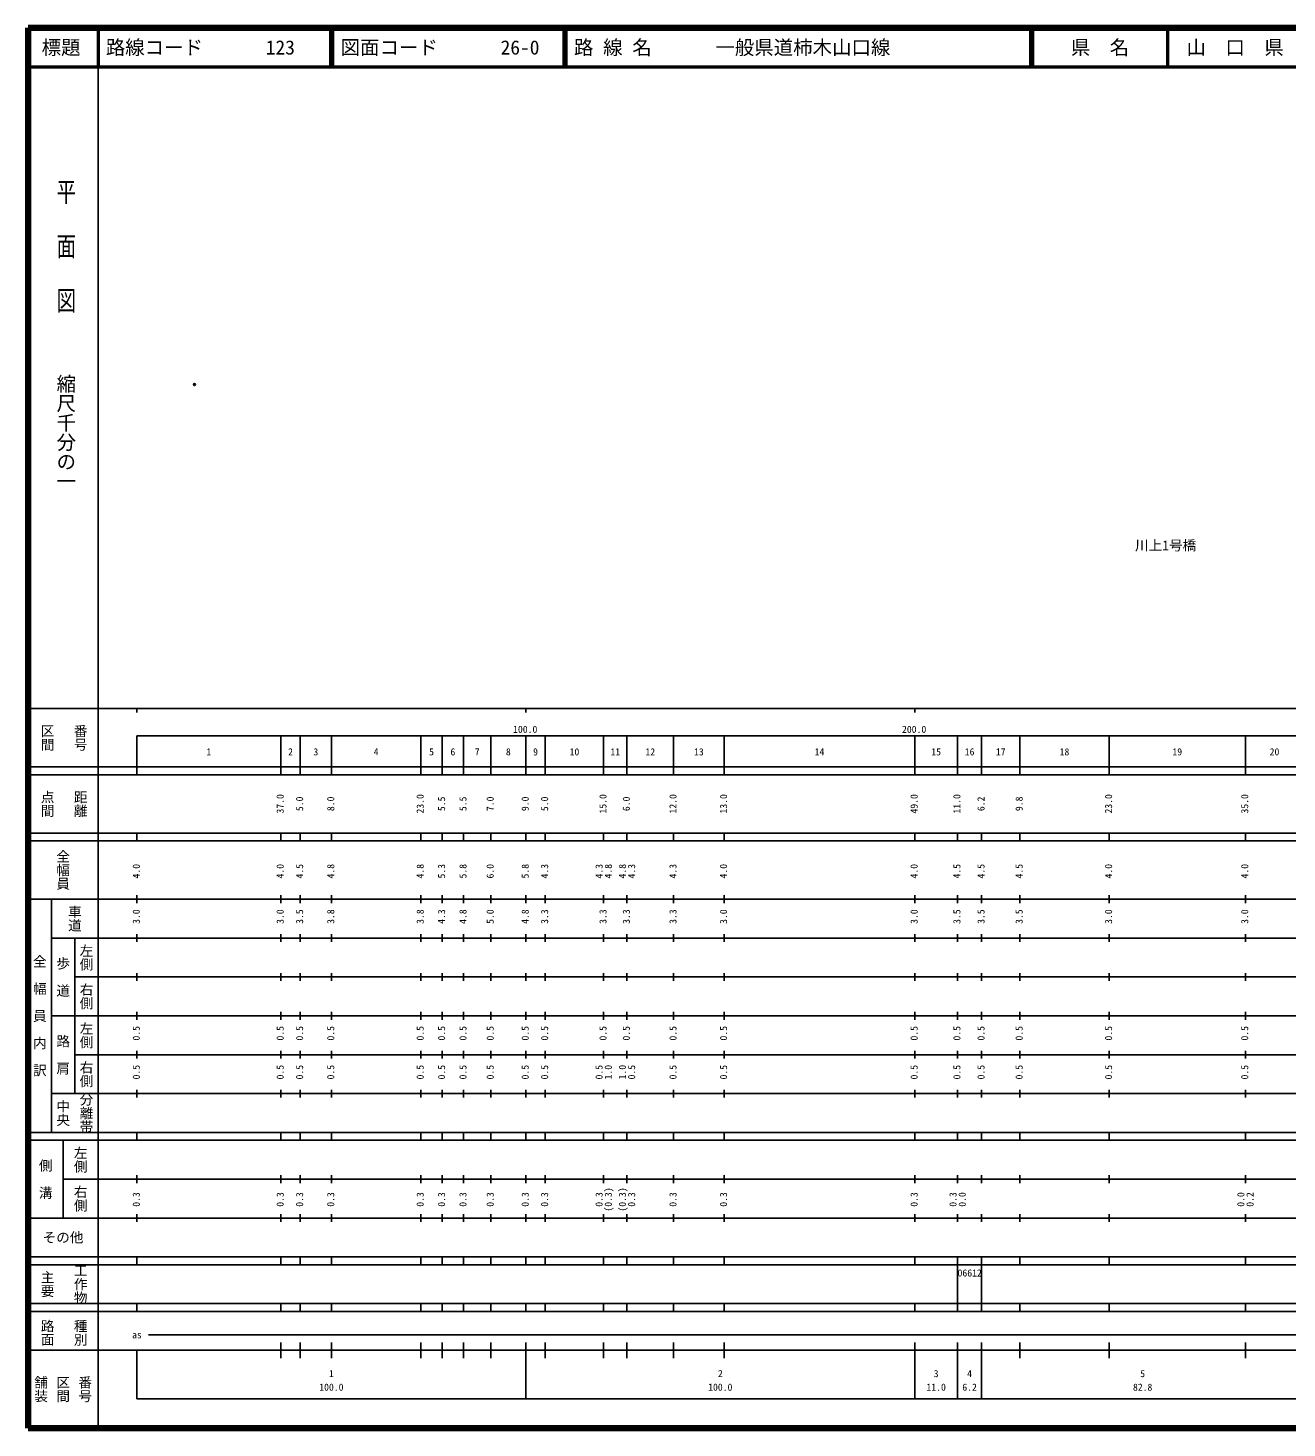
# Model space of a CAD drawing. Units: millimetres on the paper. Extents: x 40 to 680, y 20 to 380.
# Drawn here: x 40 to 363.7, y 20 to 380 of the extents above; entities that cross this region are included whole.
import ezdxf
from ezdxf.enums import TextEntityAlignment as Align

# ---------------------------------------------------------------- set-up
doc = ezdxf.new("R2010")
doc.units = ezdxf.units.MM
doc.header["$PDMODE"] = 32
doc.header["$PDSIZE"] = 0.5
doc.layers.add('M-OTRS', color=6, linetype='Continuous')
doc.layers.add('M-TTL-TXT', color=7, linetype='Continuous')
for name, color, linetype, lineweight in [('M-TTL', 2, 'Continuous', 140), ('M-TTL-BAND', 7, 'Continuous', 25), ('M-TTL-LINE', 7, 'Continuous', 50)]:
    doc.layers.add(name, color=color, linetype=linetype, lineweight=lineweight)
doc.styles.add('@ＭＳ ゴシック', font='')
doc.styles.add('ＭＳ ゴシック', font='')
doc.styles.get('@ＭＳ ゴシック').set_extended_font_data('@MS Gothic')
doc.styles.get('ＭＳ ゴシック').set_extended_font_data('MS Gothic')

msp = doc.modelspace()

# ---------------------------------------------------------------- linework, layer by layer
at = {"layer": 'M-OTRS'}
msp.add_point((82.804, 288.305), dxfattribs=at)
at = {"layer": 'M-TTL'}
for p, q in [((40, 380), (40, 20)), ((680, 380), (40, 380)), ((40, 20), (680, 20))]:
    msp.add_line(p, q, dxfattribs=at)
at = {"layer": 'M-TTL-BAND'}
for p, q in [((58, 370), (58, 20)), ((40, 205), (579, 205)), ((68, 205), (68, 204)), ((168, 205), (168, 204)), ((268, 205), (268, 204)), ((68, 198), (579, 198)), ((68, 198), (68, 188)), ((105, 188), (105, 198)), ((110, 188), (110, 198)), ((118, 188), (118, 198)), ((141, 188), (141, 198)), ((146.5, 188), (146.5, 198)), ((152, 188), (152, 198)), ((159, 188), (159, 198)), ((168, 188), (168, 198)), ((173, 188), (173, 198)), ((188, 188), (188, 198)), ((194, 188), (194, 198)), ((206, 188), (206, 198)), ((219, 188), (219, 198)), ((268, 188), (268, 198)), ((279, 188), (279, 198)), ((285.2, 188), (285.2, 198)), ((295, 188), (295, 198)), ((318, 188), (318, 198)), ((353, 188), (353, 198)), ((40, 190), (579, 190)), ((40, 188), (579, 188)), ((40, 173), (579, 173)), ((68, 171), (68, 173)), ((105, 171), (105, 173)), ((110, 171), (110, 173)), ((118, 171), (118, 173)), ((141, 171), (141, 173)), ((146.5, 171), (146.5, 173)), ((152, 171), (152, 173)), ((159, 171), (159, 173)), ((168, 171), (168, 173)), ((173, 171), (173, 173)), ((188, 171), (188, 173)), ((194, 171), (194, 173)), ((206, 171), (206, 173)), ((219, 171), (219, 173)), ((268, 171), (268, 173)), ((279, 171), (279, 173)), ((285.2, 171), (285.2, 173)), ((295, 171), (295, 173)), ((318, 171), (318, 173)), ((353, 171), (353, 173)), ((40, 171), (579, 171)), ((40, 156), (579, 156)), ((46, 96), (46, 156)), ((68, 155), (68, 157)), ((105, 155), (105, 157)), ((110, 155), (110, 157)), ((118, 155), (118, 157)), ((141, 155), (141, 157)), ((146.5, 155), (146.5, 157)), ((152, 155), (152, 157)), ((159, 155), (159, 157)), ((168, 155), (168, 157)), ((173, 155), (173, 157)), ((188, 155), (188, 157)), ((194, 155), (194, 157)), ((206, 155), (206, 157)), ((219, 155), (219, 157)), ((268, 155), (268, 157)), ((279, 155), (279, 157)), ((285.2, 155), (285.2, 157)), ((295, 155), (295, 157)), ((318, 155), (318, 157)), ((353, 155), (353, 157)), ((46, 146), (579, 146)), ((52, 146), (52, 106)), ((68, 145), (68, 147)), ((105, 145), (105, 147)), ((110, 145), (110, 147)), ((118, 145), (118, 147)), ((141, 145), (141, 147)), ((146.5, 145), (146.5, 147)), ((152, 145), (152, 147)), ((159, 145), (159, 147)), ((168, 145), (168, 147)), ((173, 145), (173, 147)), ((188, 145), (188, 147)), ((194, 145), (194, 147)), ((206, 145), (206, 147)), ((219, 145), (219, 147)), ((268, 145), (268, 147)), ((279, 145), (279, 147)), ((285.2, 145), (285.2, 147)), ((295, 145), (295, 147)), ((318, 145), (318, 147)), ((353, 145), (353, 147)), ((68, 135), (68, 137)), ((105, 135), (105, 137)), ((110, 135), (110, 137)), ((118, 135), (118, 137)), ((141, 135), (141, 137)), ((146.5, 135), (146.5, 137)), ((152, 135), (152, 137)), ((159, 135), (159, 137)), ((168, 135), (168, 137)), ((173, 135), (173, 137)), ((188, 135), (188, 137)), ((194, 135), (194, 137)), ((206, 135), (206, 137)), ((219, 135), (219, 137)), ((268, 135), (268, 137)), ((279, 135), (279, 137)), ((285.2, 135), (285.2, 137)), ((295, 135), (295, 137)), ((318, 135), (318, 137)), ((353, 135), (353, 137)), ((52, 136), (579, 136)), ((46, 126), (579, 126)), ((68, 125), (68, 127)), ((105, 125), (105, 127)), ((110, 125), (110, 127)), ((118, 125), (118, 127)), ((141, 125), (141, 127)), ((146.5, 125), (146.5, 127)), ((152, 125), (152, 127)), ((159, 125), (159, 127)), ((168, 125), (168, 127)), ((173, 125), (173, 127)), ((188, 125), (188, 127)), ((194, 125), (194, 127)), ((206, 125), (206, 127)), ((219, 125), (219, 127)), ((268, 125), (268, 127)), ((279, 125), (279, 127)), ((285.2, 125), (285.2, 127)), ((295, 125), (295, 127)), ((318, 125), (318, 127)), ((353, 125), (353, 127)), ((52, 116), (579, 116)), ((68, 115), (68, 117)), ((105, 115), (105, 117)), ((110, 115), (110, 117)), ((118, 115), (118, 117)), ((141, 115), (141, 117)), ((146.5, 115), (146.5, 117)), ((152, 115), (152, 117)), ((159, 115), (159, 117)), ((168, 115), (168, 117)), ((173, 115), (173, 117)), ((188, 115), (188, 117)), ((194, 115), (194, 117)), ((206, 115), (206, 117)), ((219, 115), (219, 117)), ((268, 115), (268, 117)), ((279, 115), (279, 117)), ((285.2, 115), (285.2, 117)), ((295, 115), (295, 117)), ((318, 115), (318, 117)), ((353, 115), (353, 117)), ((46, 106), (579, 106)), ((68, 105), (68, 107)), ((105, 105), (105, 107)), ((110, 105), (110, 107)), ((118, 105), (118, 107)), ((141, 105), (141, 107)), ((146.5, 105), (146.5, 107)), ((152, 105), (152, 107)), ((159, 105), (159, 107)), ((168, 105), (168, 107)), ((173, 105), (173, 107)), ((188, 105), (188, 107)), ((194, 105), (194, 107)), ((206, 105), (206, 107)), ((219, 105), (219, 107)), ((268, 105), (268, 107)), ((279, 105), (279, 107)), ((285.2, 105), (285.2, 107)), ((295, 105), (295, 107)), ((318, 105), (318, 107)), ((353, 105), (353, 107)), ((40, 96), (579, 96)), ((40, 94), (579, 94)), ((49, 94), (49, 74)), ((68, 94), (68, 96)), ((105, 94), (105, 96)), ((110, 94), (110, 96)), ((118, 94), (118, 96)), ((141, 94), (141, 96)), ((146.5, 94), (146.5, 96)), ((152, 94), (152, 96)), ((159, 94), (159, 96)), ((168, 94), (168, 96)), ((173, 94), (173, 96)), ((188, 94), (188, 96)), ((194, 94), (194, 96)), ((206, 94), (206, 96)), ((219, 94), (219, 96)), ((268, 94), (268, 96)), ((279, 94), (279, 96)), ((285.2, 94), (285.2, 96)), ((295, 94), (295, 96)), ((318, 94), (318, 96)), ((353, 94), (353, 96)), ((49, 84), (579, 84)), ((68, 83), (68, 85)), ((105, 83), (105, 85)), ((110, 83), (110, 85)), ((118, 83), (118, 85)), ((141, 83), (141, 85)), ((146.5, 83), (146.5, 85)), ((152, 83), (152, 85)), ((159, 83), (159, 85)), ((168, 83), (168, 85)), ((173, 83), (173, 85)), ((188, 83), (188, 85)), ((194, 83), (194, 85)), ((206, 83), (206, 85)), ((219, 83), (219, 85)), ((268, 83), (268, 85)), ((279, 83), (279, 85)), ((285.2, 83), (285.2, 85)), ((295, 83), (295, 85)), ((318, 83), (318, 85)), ((353, 83), (353, 85)), ((40, 74), (579, 74)), ((68, 73), (68, 75)), ((105, 73), (105, 75)), ((110, 73), (110, 75)), ((118, 73), (118, 75)), ((141, 73), (141, 75)), ((146.5, 73), (146.5, 75)), ((152, 73), (152, 75)), ((159, 73), (159, 75)), ((168, 73), (168, 75)), ((173, 73), (173, 75)), ((188, 73), (188, 75)), ((194, 73), (194, 75)), ((206, 73), (206, 75)), ((219, 73), (219, 75)), ((268, 73), (268, 75)), ((279, 73), (279, 75)), ((285.2, 73), (285.2, 75)), ((295, 73), (295, 75)), ((318, 73), (318, 75)), ((353, 73), (353, 75)), ((40, 64), (579, 64)), ((40, 62), (579, 62)), ((68, 62), (68, 64)), ((105, 62), (105, 64)), ((110, 62), (110, 64)), ((118, 62), (118, 64)), ((141, 62), (141, 64)), ((146.5, 62), (146.5, 64)), ((152, 62), (152, 64)), ((159, 62), (159, 64)), ((168, 62), (168, 64)), ((173, 62), (173, 64)), ((188, 62), (188, 64)), ((194, 62), (194, 64)), ((206, 62), (206, 64)), ((219, 62), (219, 64)), ((268, 62), (268, 64)), ((279, 62), (279, 64)), ((279, 52), (279, 62)), ((285.2, 62), (285.2, 64)), ((285.2, 52), (285.2, 62)), ((295, 62), (295, 64)), ((318, 62), (318, 64)), ((353, 62), (353, 64)), ((40, 52), (579, 52)), ((68, 50), (68, 52)), ((105, 50), (105, 52)), ((110, 50), (110, 52)), ((118, 50), (118, 52)), ((141, 50), (141, 52)), ((146.5, 50), (146.5, 52)), ((152, 50), (152, 52)), ((159, 50), (159, 52)), ((168, 50), (168, 52)), ((173, 50), (173, 52)), ((188, 50), (188, 52)), ((194, 50), (194, 52)), ((206, 50), (206, 52)), ((219, 50), (219, 52)), ((268, 50), (268, 52)), ((279, 50), (279, 52)), ((285.2, 50), (285.2, 52)), ((295, 50), (295, 52)), ((318, 50), (318, 52)), ((353, 50), (353, 52)), ((40, 50), (579, 50)), ((71, 44), (565, 44)), ((40, 40), (579, 40)), ((68, 40), (68, 27.5)), ((105, 38), (105, 42)), ((110, 38), (110, 42)), ((118, 38), (118, 42)), ((141, 38), (141, 42)), ((146.5, 38), (146.5, 42)), ((152, 38), (152, 42)), ((159, 38), (159, 42)), ((168, 27.5), (168, 42)), ((173, 38), (173, 42)), ((188, 38), (188, 42)), ((194, 38), (194, 42)), ((206, 38), (206, 42)), ((219, 38), (219, 42)), ((268, 27.5), (268, 42)), ((279, 27.5), (279, 42)), ((285.2, 27.5), (285.2, 42)), ((295, 38), (295, 42)), ((318, 38), (318, 42)), ((353, 38), (353, 42)), ((68, 27.5), (579, 27.5))]:
    msp.add_line(p, q, dxfattribs=at)
at = {"layer": 'M-TTL-LINE'}
for p, q in [((58, 380), (58, 370)), ((117.75, 380), (117.75, 370)), ((118.25, 380), (118.25, 370)), ((177.75, 380), (177.75, 370)), ((178.25, 380), (178.25, 370)), ((297.75, 380), (297.75, 370)), ((298.25, 380), (298.25, 370)), ((333, 380), (333, 370)), ((40, 370), (680, 370))]:
    msp.add_line(p, q, dxfattribs=at)

# ---------------------------------------------------------------- texts
at = {"layer": 'M-TTL', "color": 7, "style": 'ＭＳ ゴシック'}
msp.add_text('川上1号橋', height=2.566, dxfattribs=at).set_placement((324.629, 244.903), align=Align.BOTTOM_LEFT)
at = {"layer": 'M-TTL-BAND', "style": '@ＭＳ ゴシック', "width": 1.4}
msp.add_text('平  面  図', height=3.666, rotation=270, dxfattribs=at).set_placement((49.777, 306.475), align=Align.MIDDLE_RIGHT)
at = {"layer": 'M-TTL-BAND', "style": '@ＭＳ ゴシック'}
msp.add_text('縮尺千分の一', height=3.666, rotation=270, dxfattribs=at).set_placement((49.777, 261.03), align=Align.MIDDLE_RIGHT)
for s, p in [('区間', (45, 197.5)), ('番号', (53.5, 197.5)), ('点間', (45, 180.5)), ('距離', (53.5, 180.5)), ('全幅員', (49, 163.5)), ('車道', (52, 151)), ('左側', (55, 141)), ('全\u3000幅\u3000員\u3000内\u3000訳', (43, 126)), ('歩\u3000道', (49, 136)), ('右側', (55, 131)), ('左側', (55, 121)), ('路\u3000肩', (49, 116)), ('右側', (55, 111)), ('分離帯', (55, 101)), ('中央', (49, 101)), ('左側', (53.5, 89)), ('側\u3000溝', (44.5, 84)), ('右側', (53.5, 79)), ('工作物', (53.5, 57)), ('主要', (45, 57)), ('路面', (45, 44.5)), ('種別', (53.5, 44.5)), ('舗装', (43.333, 30)), ('区間', (49, 30)), ('番号', (54.667, 30))]:
    msp.add_text(s, height=2.566, rotation=270, dxfattribs=at).set_placement(p, align=Align.MIDDLE_CENTER)
at = {"layer": 'M-TTL-BAND', "style": 'ＭＳ ゴシック'}
for s, p in [('100.0', (167.844, 198.195)), ('200.0', (267.844, 198.195)), ('1', (86.5, 192.405)), ('2', (107.5, 192.405)), ('3', (114, 192.405)), ('4', (129.5, 192.405)), ('5', (143.75, 192.405)), ('6', (149.25, 192.405)), ('7', (155.5, 192.405)), ('8', (163.5, 192.405)), ('9', (170.5, 192.405)), ('10', (180.5, 192.405)), ('11', (191, 192.405)), ('12', (200, 192.405)), ('13', (212.5, 192.405)), ('14', (243.5, 192.405)), ('15', (273.5, 192.405)), ('16', (282.1, 192.405)), ('17', (290.1, 192.405)), ('18', (306.5, 192.405)), ('19', (335.5, 192.405)), ('20', (360.5, 192.405)), ('as', (68, 42.5)), ('1', (118, 32.523)), ('2', (218, 32.523)), ('3', (273.5, 32.523)), ('4', (282.1, 32.523)), ('5', (326.6, 32.523)), ('100.0', (118, 29.033)), ('100.0', (218, 29.033)), ('11.0', (273.5, 29.033)), ('6.2', (282.1, 29.033)), ('82.8', (326.6, 29.033))]:
    msp.add_text(s, height=1.833, dxfattribs=at).set_placement(p, align=Align.BOTTOM_CENTER)
for s, p in [('37.0', (106.29, 180.5)), ('5.0', (111.29, 180.5)), ('8.0', (119.29, 180.5)), ('23.0', (142.29, 180.5)), ('5.5', (147.79, 180.5)), ('5.5', (153.29, 180.5)), ('7.0', (160.29, 180.5)), ('9.0', (169.29, 180.5)), ('5.0', (174.29, 180.5)), ('15.0', (189.29, 180.5)), ('6.0', (195.29, 180.5)), ('12.0', (207.29, 180.5)), ('13.0', (220.29, 180.5)), ('49.0', (269.29, 180.5)), ('11.0', (280.29, 180.5)), ('6.2', (286.49, 180.5)), ('9.8', (296.29, 180.5)), ('23.0', (319.29, 180.5)), ('35.0', (354.29, 180.5)), ('4.0', (69.29, 163.174)), ('4.0', (106.29, 163.174)), ('4.5', (111.29, 163.174)), ('4.8', (119.29, 163.174)), ('4.8', (142.29, 163.174)), ('5.3', (147.79, 163.174)), ('5.8', (153.29, 163.174)), ('6.0', (160.29, 163.174)), ('5.8', (169.29, 163.174)), ('4.3', (174.29, 163.174)), ('4.3', (188.29, 163.174)), ('4.8', (190.66, 163.174)), ('4.8', (194.29, 163.174)), ('4.3', (196.66, 163.174)), ('4.3', (207.29, 163.174)), ('4.0', (220.29, 163.174)), ('4.0', (269.29, 163.174)), ('4.5', (280.29, 163.174)), ('4.5', (286.49, 163.174)), ('4.5', (296.29, 163.174)), ('4.0', (319.29, 163.174)), ('4.0', (354.29, 163.174)), ('3.0', (69.29, 151.5)), ('3.0', (106.29, 151.5)), ('3.5', (111.29, 151.5)), ('3.8', (119.29, 151.5)), ('3.8', (142.29, 151.5)), ('4.3', (147.79, 151.5)), ('4.8', (153.29, 151.5)), ('5.0', (160.29, 151.5)), ('4.8', (169.29, 151.5)), ('3.3', (174.29, 151.5)), ('3.3', (189.29, 151.5)), ('3.3', (195.29, 151.5)), ('3.3', (207.29, 151.5)), ('3.0', (220.29, 151.5)), ('3.0', (269.29, 151.5)), ('3.5', (280.29, 151.5)), ('3.5', (286.49, 151.5)), ('3.5', (296.29, 151.5)), ('3.0', (319.29, 151.5)), ('3.0', (354.29, 151.5)), ('0.5', (69.29, 121.5)), ('0.5', (106.29, 121.5)), ('0.5', (111.29, 121.5)), ('0.5', (119.29, 121.5)), ('0.5', (142.29, 121.5)), ('0.5', (147.79, 121.5)), ('0.5', (153.29, 121.5)), ('0.5', (160.29, 121.5)), ('0.5', (169.29, 121.5)), ('0.5', (174.29, 121.5)), ('0.5', (189.29, 121.5)), ('0.5', (195.29, 121.5)), ('0.5', (207.29, 121.5)), ('0.5', (220.29, 121.5)), ('0.5', (269.29, 121.5)), ('0.5', (280.29, 121.5)), ('0.5', (286.49, 121.5)), ('0.5', (296.29, 121.5)), ('0.5', (319.29, 121.5)), ('0.5', (354.29, 121.5)), ('0.5', (69.29, 111.5)), ('0.5', (106.29, 111.5)), ('0.5', (111.29, 111.5)), ('0.5', (119.29, 111.5)), ('0.5', (142.29, 111.5)), ('0.5', (147.79, 111.5)), ('0.5', (153.29, 111.5)), ('0.5', (160.29, 111.5)), ('0.5', (169.29, 111.5)), ('0.5', (174.29, 111.5)), ('0.5', (188.29, 111.5)), ('1.0', (190.66, 111.5)), ('1.0', (194.29, 111.5)), ('0.5', (196.66, 111.5)), ('0.5', (207.29, 111.5)), ('0.5', (220.29, 111.5)), ('0.5', (269.29, 111.5)), ('0.5', (280.29, 111.5)), ('0.5', (286.49, 111.5)), ('0.5', (296.29, 111.5)), ('0.5', (319.29, 111.5)), ('0.5', (354.29, 111.5)), ('0.3', (69.29, 78.764)), ('0.3', (106.29, 78.764)), ('0.3', (111.29, 78.764)), ('0.3', (119.29, 78.764)), ('0.3', (142.29, 78.764)), ('0.3', (147.79, 78.764)), ('0.3', (153.29, 78.764)), ('0.3', (160.29, 78.764)), ('0.3', (169.29, 78.764)), ('0.3', (174.29, 78.764)), ('0.3', (188.29, 78.764)), ('(0.3)', (190.66, 78.764)), ('(0.3)', (194.29, 78.764)), ('0.3', (196.66, 78.764)), ('0.3', (207.29, 78.764)), ('0.3', (220.29, 78.764)), ('0.3', (269.29, 78.764)), ('0.3', (279.29, 78.764)), ('0.0', (281.66, 78.764)), ('0.0', (353.29, 78.764)), ('0.2', (355.66, 78.764))]:
    msp.add_text(s, height=1.833, rotation=90, dxfattribs=at).set_placement(p, align=Align.BOTTOM_CENTER)
msp.add_text('その他', height=2.566, dxfattribs=at).set_placement((49, 69), align=Align.MIDDLE_CENTER)
msp.add_text('06612', height=1.833, dxfattribs=at).set_placement((279.009, 58.405), align=Align.BOTTOM_LEFT)
at = {"layer": 'M-TTL-TXT', "style": 'ＭＳ ゴシック'}
for s, p in [('標題', (48.5, 375)), ('県\u3000名', (315.625, 375)), ('山\u3000口\u3000県', (350.375, 375))]:
    msp.add_text(s, height=3.666, dxfattribs=at).set_placement(p, align=Align.MIDDLE_CENTER)
for s, p in [('路線コード', (60, 375)), ('123', (101.142, 375)), ('図面コード', (120.38, 375)), ('26-0', (161.521, 375)), ('路 線 名', (180.38, 375)), ('一般県道柿木山口線', (216.734, 375))]:
    msp.add_text(s, height=3.666, dxfattribs=at).set_placement(p, align=Align.MIDDLE_LEFT)

doc.saveas('drawing.dxf')
